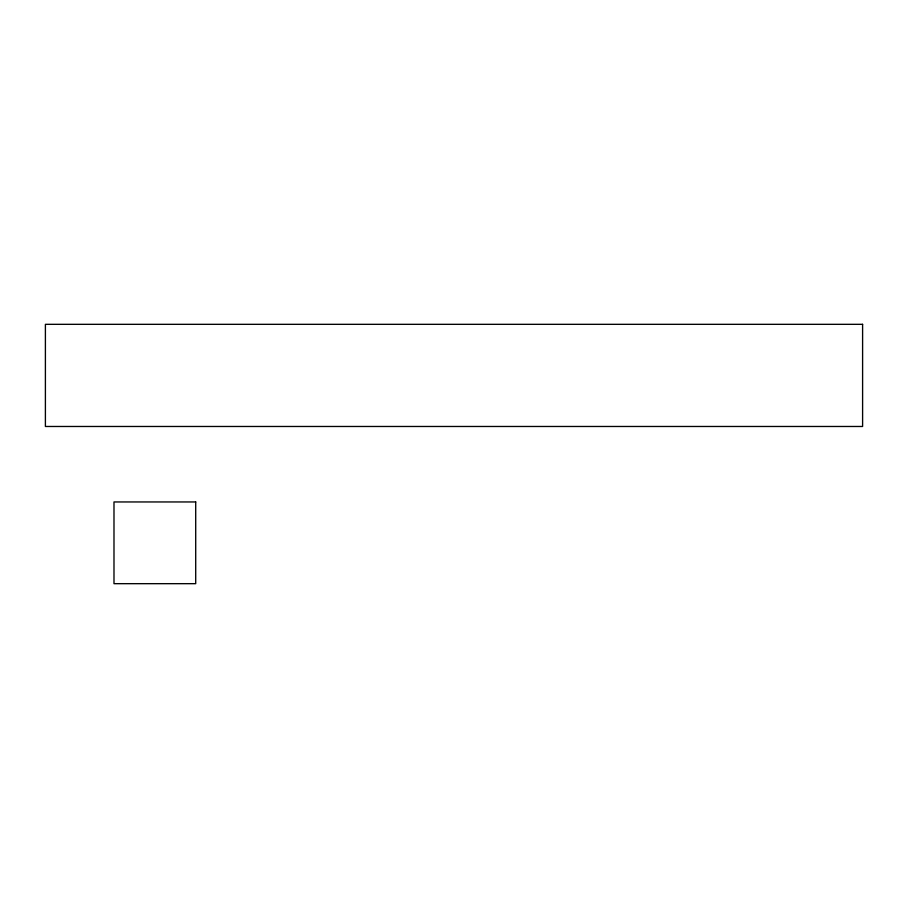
<?xml version="1.0" encoding="UTF-8"?>
<svg xmlns="http://www.w3.org/2000/svg" width="908" height="908" viewBox="0 0 908 908"><rect width="100%" height="100%" fill="white"/><g stroke="black" fill="none" stroke-linecap="round" stroke-linejoin="round"><path stroke-width="1.36" d="M862.6 324.326L45.4 324.326L45.4 426.476L862.6 426.476L862.6 324.326M195.708 501.954L113.988 501.954L113.988 583.674L195.708 583.674L195.708 501.954"/></g></svg>
